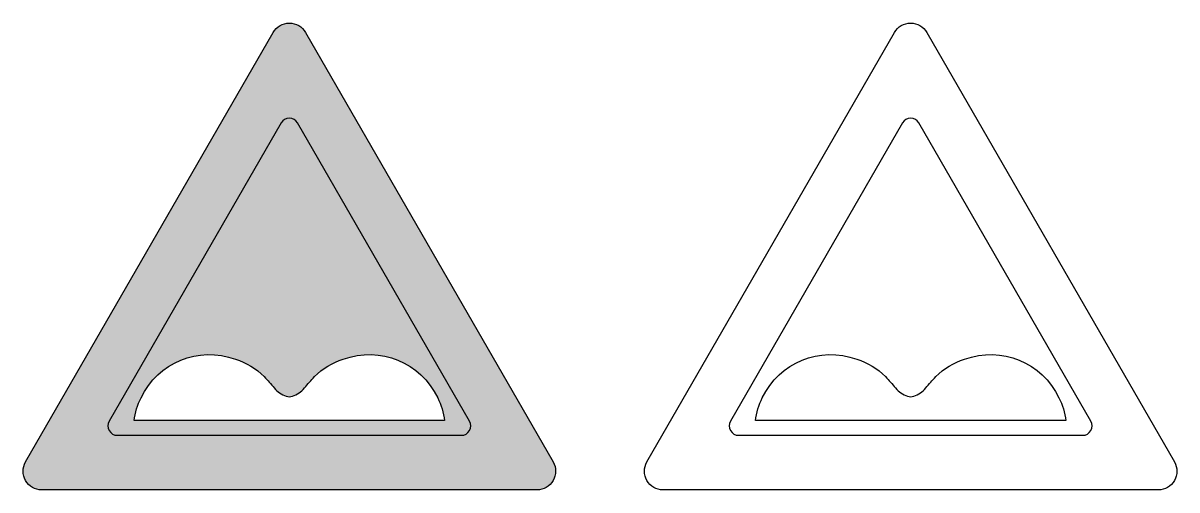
# Model space of a CAD drawing. Extents: x 641 to 1941, y 3 to 528.
import ezdxf

# ---------------------------------------------------------------- set-up
doc = ezdxf.new("R2010")
doc.units = 0
doc.header["$MEASUREMENT"] = 0

msp = doc.modelspace()

# ---------------------------------------------------------------- hatches: boundary and pattern name
h = msp.add_hatch(color=1)
edge = h.paths.add_edge_path()
edge.add_line((958.9765381028121, 517.27), (1237.976538102812, 34.03579999999999))
edge.add_arc((1219.759092049659, 23.54321014307126), 21.02307738189804, -89.9524529491373, 29.940386055489114, ccw=False)
edge.add_line((1219.776538102812, 2.52014), (661.7835381028121, 2.52209))
edge.add_arc((661.8024330685473, 23.54366812057468), 21.02158661231721, 150.0527378198386, 269.948500464955, ccw=False)
edge.add_line((643.5875381028122, 34.0377), (922.5835381028121, 517.27))
edge.add_arc((940.7800381028121, 506.7427841203057), 21.02224741619433, 30.050656878707116, 149.9493431212929, ccw=False)
edge = h.paths.add_edge_path(flags=16)
edge.add_arc((1134.547226620703, 74.51638525814727), 10.6050893459825, 270.0503068552257, 389.9455535669114)
edge.add_line((1143.736538102812, 79.8102), (949.9565381028121, 415.442))
edge.add_arc((940.7790381028121, 410.1316427491005), 10.60313163089947, 30.05487035694193, 149.9451296430581)
edge.add_line((931.6015381028121, 415.442), (737.8255381028121, 79.80970000000002))
edge.add_arc((747.0145566018094, 74.51571549146779), 10.60492022372139, 150.0528615176328, 269.9458725023034)
edge.add_line((747.0045381028121, 63.9108), (1134.556538102812, 63.9113))
h = msp.add_hatch(color=7)
h.paths.add_polyline_path([(949.9565381028121, 415.442, 0.5767119999999999), (931.6015381028121, 415.442), (737.8255381028121, 79.8097, 0.5767279999999999), (747.0045381028121, 63.9108), (1134.556538102812, 63.9113, 0.576741), (1143.736538102812, 79.8102)])
h.paths.add_polyline_path([(1107.886538102812, 106.197, -0.08139920000000002), (1115.726538102812, 80.4305), (940.780538102812, 80.4305), (765.829538102812, 80.4305, -0.08139919999999999), (773.6725381028123, 106.197, -0.38733), (879.9855381028119, 149.562, -0.120208), (912.4065381028122, 129.981, -0.0137151), (923.7525381028122, 117.194, 0.1567437612800156), (937.4771060640984, 107.942024140646, 0.1868789553943785), (944.1576661202109, 107.9634889512826, 0.1560171480485431), (957.806538102812, 117.194, -0.0137151), (969.1565381028122, 129.981, -0.120208), (1001.576538102812, 149.562, -0.38733)], flags=16)

# ---------------------------------------------------------------- linework, layer by layer
at = {"color": 1}
msp.add_lwpolyline([(958.9765381028121, 517.27), (1237.976538102812, 34.0358, -0.576727), (1219.776538102812, 2.52014), (661.7835381028121, 2.52209, -0.5767439999999999), (643.5875381028122, 34.0377), (922.5835381028121, 517.27, -0.576761)], format="xyb", close=True, dxfattribs=at)
for points in [[(1658.976538102812, 517.27), (1937.976538102812, 34.0358, -0.576727), (1919.776538102812, 2.52014), (1361.783538102812, 2.52209, -0.5767439999999999), (1343.587538102812, 34.0377), (1622.583538102812, 517.27, -0.576761)], [(1134.556538102812, 63.9113, 0.576741), (1143.736538102812, 79.8102), (949.9565381028121, 415.442, 0.576712), (931.6015381028121, 415.442), (737.8255381028121, 79.8097, 0.576728), (747.0045381028121, 63.9108)], [(1834.556538102812, 63.9113, 0.576741), (1843.736538102812, 79.8102), (1649.956538102812, 415.442, 0.576712), (1631.601538102812, 415.442), (1437.825538102812, 79.8097, 0.576728), (1447.004538102812, 63.9108)], [(940.780538102812, 80.4305), (765.829538102812, 80.4305, -0.08139919999999999), (773.6725381028123, 106.197, -0.38733), (879.9855381028119, 149.562, -0.120208), (912.4065381028122, 129.981, -0.0137151), (923.7525381028122, 117.194, 0.154073), (937.2065381028121, 108.022, 0.010084), (937.682538102812, 107.866, 0.175772), (943.990538102812, 107.9, 0.00773505), (944.3545381028121, 108.022, 0.154073), (957.806538102812, 117.194, -0.0137151), (969.1565381028122, 129.981, -0.120208), (1001.576538102812, 149.562, -0.38733), (1107.886538102812, 106.197, -0.08139919999999999), (1115.726538102812, 80.4305)], [(1640.780538102812, 80.4305), (1465.829538102812, 80.4305, -0.08139919999999999), (1473.672538102812, 106.197, -0.38733), (1579.985538102812, 149.562, -0.120208), (1612.406538102812, 129.981, -0.0137151), (1623.752538102812, 117.194, 0.154073), (1637.206538102812, 108.022, 0.010084), (1637.682538102812, 107.866, 0.175772), (1643.990538102812, 107.9, 0.00773505), (1644.354538102812, 108.022, 0.154073), (1657.806538102812, 117.194, -0.0137151), (1669.156538102812, 129.981, -0.120208), (1701.576538102812, 149.562, -0.38733), (1807.886538102812, 106.197, -0.08139919999999999), (1815.726538102812, 80.4305)]]:
    msp.add_lwpolyline(points, format="xyb", close=True)

doc.saveas('drawing.dxf')
